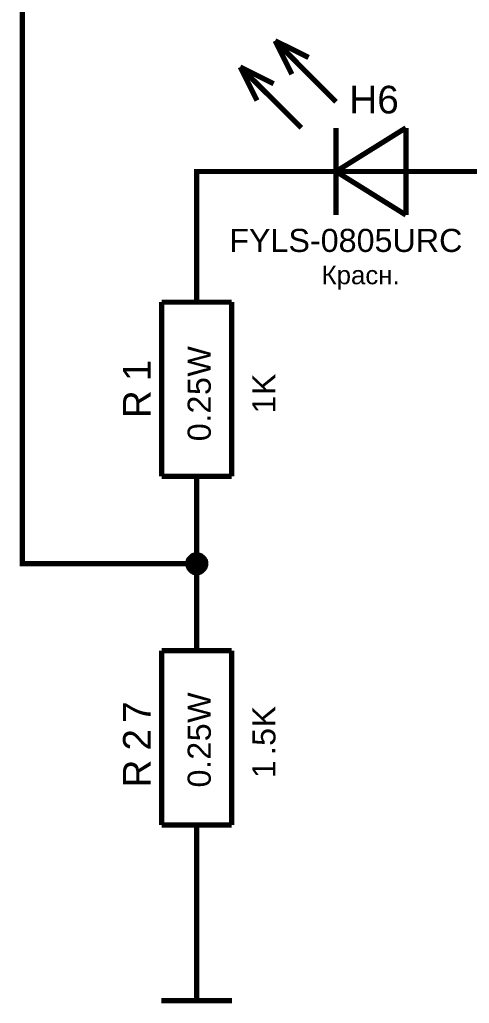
# Model space of a CAD drawing. Header units: millimetres. Extents: x -2024 to 917, y -725 to 13.
# Drawn here: x 456.9 to 482.7, y -664 to -607.6 of the extents above; entities that cross this region are included whole.
import ezdxf

# ---------------------------------------------------------------- set-up
doc = ezdxf.new("R2010")
doc.units = ezdxf.units.MM
doc.layers.add('Sheet', color=255, linetype='Continuous')
doc.styles.get("Standard").update_dxf_attribs({"font": 'arial.ttf'})

msp = doc.modelspace()

# ---------------------------------------------------------------- linework, layer by layer
at = {"layer": 'Sheet'}
for points, const_width in [([(467.078, -638.79), (457.082, -638.79), (457.082, -538.791)], 0.3), ([(475.073, -612.296), (471.58, -608.786)], 0.3), ([(472.54, -610.706), (471.58, -608.786)], 0.3), ([(471.58, -608.786), (473.5, -609.746)], 0.3), ([(473.086, -613.786), (469.578, -610.292)], 0.3), ([(470.538, -612.213), (469.578, -610.292)], 0.3), ([(469.578, -610.292), (471.498, -611.253)], 0.3), ([(475.073, -616.287), (479.078, -613.786)], 0.3), ([(475.073, -613.786), (475.073, -618.787)], 0.3), ([(479.078, -613.786), (479.078, -618.787)], 0.3), ([(472.077, -616.287), (467.078, -616.287), (467.078, -621.287)], 0.3), ([(474.576, -616.287), (472.077, -616.287)], 0.3), ([(479.575, -616.287), (474.576, -616.287)], 0.3), ([(479.078, -618.787), (475.073, -616.287)], 0.3), ([(479.575, -616.287), (482.074, -616.287)], 0.3), ([(499.568, -616.287), (482.074, -616.287)], 0.3), ([(467.078, -623.788), (467.078, -621.287)], 0.3), ([(465.076, -623.788), (469.081, -623.788)], 0.3), ([(465.076, -633.789), (465.076, -623.788)], 0.3), ([(469.081, -633.789), (469.081, -623.788)], 0.3), ([(465.076, -633.789), (469.081, -633.789)], 0.3), ([(467.078, -633.789), (467.078, -636.29)], 0.3), ([(467.078, -641.291), (467.078, -638.79), (467.078, -636.29)], 0.3), ([(466.582, -638.79), (466.582, -638.757), (466.582, -638.741), (466.582, -638.707), (466.598, -638.691), (466.598, -638.658), (466.598, -638.641), (466.615, -638.625), (466.615, -638.592), (466.632, -638.575), (466.648, -638.558), (466.648, -638.525), (466.665, -638.509), (466.681, -638.492), (466.698, -638.476), (466.714, -638.459), (466.731, -638.442), (466.747, -638.426), (466.764, -638.409), (466.781, -638.393), (466.797, -638.376), (466.814, -638.36), (466.847, -638.36), (466.863, -638.343), (466.88, -638.327), (466.913, -638.327), (466.929, -638.31), (466.946, -638.31), (466.979, -638.31), (466.996, -638.293), (467.029, -638.293), (467.045, -638.293), (467.078, -638.293)], 0.3), ([(466.582, -638.79), (466.582, -638.757), (466.582, -638.741), (466.582, -638.707), (466.598, -638.691), (466.598, -638.658), (466.598, -638.641), (466.615, -638.625), (466.615, -638.592), (466.632, -638.575), (466.648, -638.558), (466.648, -638.525), (466.665, -638.509), (466.681, -638.492), (466.698, -638.476), (466.714, -638.459), (466.731, -638.442), (466.747, -638.426), (466.764, -638.409), (466.781, -638.393), (466.797, -638.376), (466.814, -638.36), (466.847, -638.36), (466.863, -638.343), (466.88, -638.327), (466.913, -638.327), (466.929, -638.31), (466.946, -638.31), (466.979, -638.31), (466.996, -638.293), (467.029, -638.293), (467.045, -638.293), (467.078, -638.293)], 0.3), ([(466.582, -638.79), (466.582, -638.757), (466.582, -638.741), (466.582, -638.707), (466.598, -638.691), (466.598, -638.658), (466.598, -638.641), (466.615, -638.625), (466.615, -638.592), (466.632, -638.575), (466.648, -638.558), (466.648, -638.525), (466.665, -638.509), (466.681, -638.492), (466.698, -638.476), (466.714, -638.459), (466.731, -638.442), (466.747, -638.426), (466.764, -638.409), (466.781, -638.393), (466.797, -638.376), (466.814, -638.36), (466.847, -638.36), (466.863, -638.343), (466.88, -638.327), (466.913, -638.327), (466.929, -638.31), (466.946, -638.31), (466.979, -638.31), (466.996, -638.293), (467.029, -638.293), (467.045, -638.293), (467.078, -638.293)], 0.3), ([(466.582, -638.79), (466.582, -638.757), (466.582, -638.741), (466.582, -638.707), (466.598, -638.691), (466.598, -638.658), (466.598, -638.641), (466.615, -638.625), (466.615, -638.592), (466.632, -638.575), (466.648, -638.558), (466.648, -638.525), (466.665, -638.509), (466.681, -638.492), (466.698, -638.476), (466.714, -638.459), (466.731, -638.442), (466.747, -638.426), (466.764, -638.409), (466.781, -638.393), (466.797, -638.376), (466.814, -638.36), (466.847, -638.36), (466.863, -638.343), (466.88, -638.327), (466.913, -638.327), (466.929, -638.31), (466.946, -638.31), (466.979, -638.31), (466.996, -638.293), (467.029, -638.293), (467.045, -638.293), (467.078, -638.293)], 0.3), ([(466.582, -638.79), (466.582, -638.757), (466.582, -638.741), (466.582, -638.707), (466.598, -638.691), (466.598, -638.658), (466.598, -638.641), (466.615, -638.625), (466.615, -638.592), (466.632, -638.575), (466.648, -638.558), (466.648, -638.525), (466.665, -638.509), (466.681, -638.492), (466.698, -638.476), (466.714, -638.459), (466.731, -638.442), (466.747, -638.426), (466.764, -638.409), (466.781, -638.393), (466.797, -638.376), (466.814, -638.36), (466.847, -638.36), (466.863, -638.343), (466.88, -638.327), (466.913, -638.327), (466.929, -638.31), (466.946, -638.31), (466.979, -638.31), (466.996, -638.293), (467.029, -638.293), (467.045, -638.293), (467.078, -638.293)], 0.0991), ([(466.582, -638.79), (466.582, -638.757), (466.582, -638.741), (466.582, -638.707), (466.598, -638.691), (466.598, -638.658), (466.598, -638.641), (466.615, -638.625), (466.615, -638.592), (466.632, -638.575), (466.648, -638.558), (466.648, -638.525), (466.665, -638.509), (466.681, -638.492), (466.698, -638.476), (466.714, -638.459), (466.731, -638.442), (466.747, -638.426), (466.764, -638.409), (466.781, -638.393), (466.797, -638.376), (466.814, -638.36), (466.847, -638.36), (466.863, -638.343), (466.88, -638.327), (466.913, -638.327), (466.929, -638.31), (466.946, -638.31), (466.979, -638.31), (466.996, -638.293), (467.029, -638.293), (467.045, -638.293), (467.078, -638.293)], 0.0991), ([(466.582, -638.79), (466.582, -638.757), (466.582, -638.741), (466.582, -638.707), (466.598, -638.691), (466.598, -638.658), (466.598, -638.641), (466.615, -638.625), (466.615, -638.592), (466.632, -638.575), (466.648, -638.558), (466.648, -638.525), (466.665, -638.509), (466.681, -638.492), (466.698, -638.476), (466.714, -638.459), (466.731, -638.442), (466.747, -638.426), (466.764, -638.409), (466.781, -638.393), (466.797, -638.376), (466.814, -638.36), (466.847, -638.36), (466.863, -638.343), (466.88, -638.327), (466.913, -638.327), (466.929, -638.31), (466.946, -638.31), (466.979, -638.31), (466.996, -638.293), (467.029, -638.293), (467.045, -638.293), (467.078, -638.293)], 0.0991), ([(466.582, -638.79), (466.582, -638.757), (466.582, -638.741), (466.582, -638.707), (466.598, -638.691), (466.598, -638.658), (466.598, -638.641), (466.615, -638.625), (466.615, -638.592), (466.632, -638.575), (466.648, -638.558), (466.648, -638.525), (466.665, -638.509), (466.681, -638.492), (466.698, -638.476), (466.714, -638.459), (466.731, -638.442), (466.747, -638.426), (466.764, -638.409), (466.781, -638.393), (466.797, -638.376), (466.814, -638.36), (466.847, -638.36), (466.863, -638.343), (466.88, -638.327), (466.913, -638.327), (466.929, -638.31), (466.946, -638.31), (466.979, -638.31), (466.996, -638.293), (467.029, -638.293), (467.045, -638.293), (467.078, -638.293)], 0.0991), ([(467.078, -638.293), (467.078, -638.293)], 0.3), ([(467.078, -638.293), (467.112, -638.293), (467.128, -638.293), (467.161, -638.293), (467.178, -638.31), (467.211, -638.31), (467.227, -638.31), (467.261, -638.327), (467.277, -638.327), (467.294, -638.343), (467.327, -638.36), (467.343, -638.36), (467.36, -638.376), (467.376, -638.393), (467.409, -638.409), (467.426, -638.426), (467.443, -638.442), (467.459, -638.459), (467.476, -638.476), (467.492, -638.492), (467.509, -638.509), (467.509, -638.525), (467.525, -638.558), (467.542, -638.575), (467.558, -638.592), (467.558, -638.625), (467.575, -638.641), (467.575, -638.658), (467.575, -638.691), (467.592, -638.707), (467.592, -638.741), (467.592, -638.757), (467.592, -638.79)], 0.3), ([(467.078, -638.293), (467.078, -638.293)], 0.3), ([(467.078, -638.293), (467.112, -638.293), (467.128, -638.293), (467.161, -638.293), (467.178, -638.31), (467.211, -638.31), (467.227, -638.31), (467.261, -638.327), (467.277, -638.327), (467.294, -638.343), (467.327, -638.36), (467.343, -638.36), (467.36, -638.376), (467.376, -638.393), (467.409, -638.409), (467.426, -638.426), (467.443, -638.442), (467.459, -638.459), (467.476, -638.476), (467.492, -638.492), (467.509, -638.509), (467.509, -638.525), (467.525, -638.558), (467.542, -638.575), (467.558, -638.592), (467.558, -638.625), (467.575, -638.641), (467.575, -638.658), (467.575, -638.691), (467.592, -638.707), (467.592, -638.741), (467.592, -638.757), (467.592, -638.79)], 0.3), ([(467.078, -638.293), (467.078, -638.293)], 0.3), ([(467.078, -638.293), (467.112, -638.293), (467.128, -638.293), (467.161, -638.293), (467.178, -638.31), (467.211, -638.31), (467.227, -638.31), (467.261, -638.327), (467.277, -638.327), (467.294, -638.343), (467.327, -638.36), (467.343, -638.36), (467.36, -638.376), (467.376, -638.393), (467.409, -638.409), (467.426, -638.426), (467.443, -638.442), (467.459, -638.459), (467.476, -638.476), (467.492, -638.492), (467.509, -638.509), (467.509, -638.525), (467.525, -638.558), (467.542, -638.575), (467.558, -638.592), (467.558, -638.625), (467.575, -638.641), (467.575, -638.658), (467.575, -638.691), (467.592, -638.707), (467.592, -638.741), (467.592, -638.757), (467.592, -638.79)], 0.3), ([(467.078, -638.293), (467.078, -638.293)], 0.3), ([(467.078, -638.293), (467.112, -638.293), (467.128, -638.293), (467.161, -638.293), (467.178, -638.31), (467.211, -638.31), (467.227, -638.31), (467.261, -638.327), (467.277, -638.327), (467.294, -638.343), (467.327, -638.36), (467.343, -638.36), (467.36, -638.376), (467.376, -638.393), (467.409, -638.409), (467.426, -638.426), (467.443, -638.442), (467.459, -638.459), (467.476, -638.476), (467.492, -638.492), (467.509, -638.509), (467.509, -638.525), (467.525, -638.558), (467.542, -638.575), (467.558, -638.592), (467.558, -638.625), (467.575, -638.641), (467.575, -638.658), (467.575, -638.691), (467.592, -638.707), (467.592, -638.741), (467.592, -638.757), (467.592, -638.79)], 0.3), ([(467.078, -638.293), (467.078, -638.293)], 0.0991), ([(467.078, -638.293), (467.112, -638.293), (467.128, -638.293), (467.161, -638.293), (467.178, -638.31), (467.211, -638.31), (467.227, -638.31), (467.261, -638.327), (467.277, -638.327), (467.294, -638.343), (467.327, -638.36), (467.343, -638.36), (467.36, -638.376), (467.376, -638.393), (467.409, -638.409), (467.426, -638.426), (467.443, -638.442), (467.459, -638.459), (467.476, -638.476), (467.492, -638.492), (467.509, -638.509), (467.509, -638.525), (467.525, -638.558), (467.542, -638.575), (467.558, -638.592), (467.558, -638.625), (467.575, -638.641), (467.575, -638.658), (467.575, -638.691), (467.592, -638.707), (467.592, -638.741), (467.592, -638.757), (467.592, -638.79)], 0.0991), ([(467.078, -638.293), (467.078, -638.293)], 0.0991), ([(467.078, -638.293), (467.112, -638.293), (467.128, -638.293), (467.161, -638.293), (467.178, -638.31), (467.211, -638.31), (467.227, -638.31), (467.261, -638.327), (467.277, -638.327), (467.294, -638.343), (467.327, -638.36), (467.343, -638.36), (467.36, -638.376), (467.376, -638.393), (467.409, -638.409), (467.426, -638.426), (467.443, -638.442), (467.459, -638.459), (467.476, -638.476), (467.492, -638.492), (467.509, -638.509), (467.509, -638.525), (467.525, -638.558), (467.542, -638.575), (467.558, -638.592), (467.558, -638.625), (467.575, -638.641), (467.575, -638.658), (467.575, -638.691), (467.592, -638.707), (467.592, -638.741), (467.592, -638.757), (467.592, -638.79)], 0.0991), ([(467.078, -638.293), (467.078, -638.293)], 0.0991), ([(467.078, -638.293), (467.112, -638.293), (467.128, -638.293), (467.161, -638.293), (467.178, -638.31), (467.211, -638.31), (467.227, -638.31), (467.261, -638.327), (467.277, -638.327), (467.294, -638.343), (467.327, -638.36), (467.343, -638.36), (467.36, -638.376), (467.376, -638.393), (467.409, -638.409), (467.426, -638.426), (467.443, -638.442), (467.459, -638.459), (467.476, -638.476), (467.492, -638.492), (467.509, -638.509), (467.509, -638.525), (467.525, -638.558), (467.542, -638.575), (467.558, -638.592), (467.558, -638.625), (467.575, -638.641), (467.575, -638.658), (467.575, -638.691), (467.592, -638.707), (467.592, -638.741), (467.592, -638.757), (467.592, -638.79)], 0.0991), ([(467.078, -638.293), (467.078, -638.293)], 0.0991), ([(467.078, -638.293), (467.112, -638.293), (467.128, -638.293), (467.161, -638.293), (467.178, -638.31), (467.211, -638.31), (467.227, -638.31), (467.261, -638.327), (467.277, -638.327), (467.294, -638.343), (467.327, -638.36), (467.343, -638.36), (467.36, -638.376), (467.376, -638.393), (467.409, -638.409), (467.426, -638.426), (467.443, -638.442), (467.459, -638.459), (467.476, -638.476), (467.492, -638.492), (467.509, -638.509), (467.509, -638.525), (467.525, -638.558), (467.542, -638.575), (467.558, -638.592), (467.558, -638.625), (467.575, -638.641), (467.575, -638.658), (467.575, -638.691), (467.592, -638.707), (467.592, -638.741), (467.592, -638.757), (467.592, -638.79)], 0.0991), ([(467.078, -639.304), (467.045, -639.304), (467.029, -639.304), (466.996, -639.304), (466.979, -639.287), (466.946, -639.287), (466.929, -639.287), (466.913, -639.27), (466.88, -639.27), (466.863, -639.254), (466.847, -639.237), (466.814, -639.221), (466.797, -639.221), (466.781, -639.204), (466.764, -639.188), (466.747, -639.171), (466.731, -639.155), (466.714, -639.138), (466.698, -639.121), (466.681, -639.088), (466.665, -639.072), (466.648, -639.055), (466.648, -639.039), (466.632, -639.005), (466.615, -638.989), (466.615, -638.972), (466.598, -638.939), (466.598, -638.923), (466.598, -638.89), (466.582, -638.873), (466.582, -638.84), (466.582, -638.823), (466.582, -638.79)], 0.3), ([(466.582, -638.79), (466.582, -638.79)], 0.3), ([(467.078, -639.304), (467.045, -639.304), (467.029, -639.304), (466.996, -639.304), (466.979, -639.287), (466.946, -639.287), (466.929, -639.287), (466.913, -639.27), (466.88, -639.27), (466.863, -639.254), (466.847, -639.237), (466.814, -639.221), (466.797, -639.221), (466.781, -639.204), (466.764, -639.188), (466.747, -639.171), (466.731, -639.155), (466.714, -639.138), (466.698, -639.121), (466.681, -639.088), (466.665, -639.072), (466.648, -639.055), (466.648, -639.039), (466.632, -639.005), (466.615, -638.989), (466.615, -638.972), (466.598, -638.939), (466.598, -638.923), (466.598, -638.89), (466.582, -638.873), (466.582, -638.84), (466.582, -638.823), (466.582, -638.79)], 0.3), ([(466.582, -638.79), (466.582, -638.79)], 0.3), ([(467.078, -639.304), (467.045, -639.304), (467.029, -639.304), (466.996, -639.304), (466.979, -639.287), (466.946, -639.287), (466.929, -639.287), (466.913, -639.27), (466.88, -639.27), (466.863, -639.254), (466.847, -639.237), (466.814, -639.221), (466.797, -639.221), (466.781, -639.204), (466.764, -639.188), (466.747, -639.171), (466.731, -639.155), (466.714, -639.138), (466.698, -639.121), (466.681, -639.088), (466.665, -639.072), (466.648, -639.055), (466.648, -639.039), (466.632, -639.005), (466.615, -638.989), (466.615, -638.972), (466.598, -638.939), (466.598, -638.923), (466.598, -638.89), (466.582, -638.873), (466.582, -638.84), (466.582, -638.823), (466.582, -638.79)], 0.3), ([(466.582, -638.79), (466.582, -638.79)], 0.3), ([(467.078, -639.304), (467.045, -639.304), (467.029, -639.304), (466.996, -639.304), (466.979, -639.287), (466.946, -639.287), (466.929, -639.287), (466.913, -639.27), (466.88, -639.27), (466.863, -639.254), (466.847, -639.237), (466.814, -639.221), (466.797, -639.221), (466.781, -639.204), (466.764, -639.188), (466.747, -639.171), (466.731, -639.155), (466.714, -639.138), (466.698, -639.121), (466.681, -639.088), (466.665, -639.072), (466.648, -639.055), (466.648, -639.039), (466.632, -639.005), (466.615, -638.989), (466.615, -638.972), (466.598, -638.939), (466.598, -638.923), (466.598, -638.89), (466.582, -638.873), (466.582, -638.84), (466.582, -638.823), (466.582, -638.79)], 0.3), ([(466.582, -638.79), (466.582, -638.79)], 0.3), ([(467.078, -639.304), (467.045, -639.304), (467.029, -639.304), (466.996, -639.304), (466.979, -639.287), (466.946, -639.287), (466.929, -639.287), (466.913, -639.27), (466.88, -639.27), (466.863, -639.254), (466.847, -639.237), (466.814, -639.221), (466.797, -639.221), (466.781, -639.204), (466.764, -639.188), (466.747, -639.171), (466.731, -639.155), (466.714, -639.138), (466.698, -639.121), (466.681, -639.088), (466.665, -639.072), (466.648, -639.055), (466.648, -639.039), (466.632, -639.005), (466.615, -638.989), (466.615, -638.972), (466.598, -638.939), (466.598, -638.923), (466.598, -638.89), (466.582, -638.873), (466.582, -638.84), (466.582, -638.823), (466.582, -638.79)], 0.0991), ([(466.582, -638.79), (466.582, -638.79)], 0.0991), ([(467.078, -639.304), (467.045, -639.304), (467.029, -639.304), (466.996, -639.304), (466.979, -639.287), (466.946, -639.287), (466.929, -639.287), (466.913, -639.27), (466.88, -639.27), (466.863, -639.254), (466.847, -639.237), (466.814, -639.221), (466.797, -639.221), (466.781, -639.204), (466.764, -639.188), (466.747, -639.171), (466.731, -639.155), (466.714, -639.138), (466.698, -639.121), (466.681, -639.088), (466.665, -639.072), (466.648, -639.055), (466.648, -639.039), (466.632, -639.005), (466.615, -638.989), (466.615, -638.972), (466.598, -638.939), (466.598, -638.923), (466.598, -638.89), (466.582, -638.873), (466.582, -638.84), (466.582, -638.823), (466.582, -638.79)], 0.0991), ([(466.582, -638.79), (466.582, -638.79)], 0.0991), ([(467.078, -639.304), (467.045, -639.304), (467.029, -639.304), (466.996, -639.304), (466.979, -639.287), (466.946, -639.287), (466.929, -639.287), (466.913, -639.27), (466.88, -639.27), (466.863, -639.254), (466.847, -639.237), (466.814, -639.221), (466.797, -639.221), (466.781, -639.204), (466.764, -639.188), (466.747, -639.171), (466.731, -639.155), (466.714, -639.138), (466.698, -639.121), (466.681, -639.088), (466.665, -639.072), (466.648, -639.055), (466.648, -639.039), (466.632, -639.005), (466.615, -638.989), (466.615, -638.972), (466.598, -638.939), (466.598, -638.923), (466.598, -638.89), (466.582, -638.873), (466.582, -638.84), (466.582, -638.823), (466.582, -638.79)], 0.0991), ([(466.582, -638.79), (466.582, -638.79)], 0.0991), ([(467.078, -639.304), (467.045, -639.304), (467.029, -639.304), (466.996, -639.304), (466.979, -639.287), (466.946, -639.287), (466.929, -639.287), (466.913, -639.27), (466.88, -639.27), (466.863, -639.254), (466.847, -639.237), (466.814, -639.221), (466.797, -639.221), (466.781, -639.204), (466.764, -639.188), (466.747, -639.171), (466.731, -639.155), (466.714, -639.138), (466.698, -639.121), (466.681, -639.088), (466.665, -639.072), (466.648, -639.055), (466.648, -639.039), (466.632, -639.005), (466.615, -638.989), (466.615, -638.972), (466.598, -638.939), (466.598, -638.923), (466.598, -638.89), (466.582, -638.873), (466.582, -638.84), (466.582, -638.823), (466.582, -638.79)], 0.0991), ([(466.582, -638.79), (466.582, -638.79)], 0.0991), ([(467.592, -638.79), (467.592, -638.823), (467.592, -638.84), (467.592, -638.873), (467.575, -638.89), (467.575, -638.923), (467.575, -638.939), (467.558, -638.972), (467.558, -638.989), (467.542, -639.005), (467.525, -639.039), (467.509, -639.055), (467.509, -639.072), (467.492, -639.088), (467.476, -639.121), (467.459, -639.138), (467.443, -639.155), (467.426, -639.171), (467.409, -639.188), (467.376, -639.204), (467.36, -639.221), (467.343, -639.221), (467.327, -639.237), (467.294, -639.254), (467.277, -639.27), (467.261, -639.27), (467.227, -639.287), (467.211, -639.287), (467.178, -639.287), (467.161, -639.304), (467.128, -639.304), (467.112, -639.304), (467.078, -639.304)], 0.3), ([(467.592, -638.79), (467.592, -638.823), (467.592, -638.84), (467.592, -638.873), (467.575, -638.89), (467.575, -638.923), (467.575, -638.939), (467.558, -638.972), (467.558, -638.989), (467.542, -639.005), (467.525, -639.039), (467.509, -639.055), (467.509, -639.072), (467.492, -639.088), (467.476, -639.121), (467.459, -639.138), (467.443, -639.155), (467.426, -639.171), (467.409, -639.188), (467.376, -639.204), (467.36, -639.221), (467.343, -639.221), (467.327, -639.237), (467.294, -639.254), (467.277, -639.27), (467.261, -639.27), (467.227, -639.287), (467.211, -639.287), (467.178, -639.287), (467.161, -639.304), (467.128, -639.304), (467.112, -639.304), (467.078, -639.304)], 0.3), ([(467.592, -638.79), (467.592, -638.823), (467.592, -638.84), (467.592, -638.873), (467.575, -638.89), (467.575, -638.923), (467.575, -638.939), (467.558, -638.972), (467.558, -638.989), (467.542, -639.005), (467.525, -639.039), (467.509, -639.055), (467.509, -639.072), (467.492, -639.088), (467.476, -639.121), (467.459, -639.138), (467.443, -639.155), (467.426, -639.171), (467.409, -639.188), (467.376, -639.204), (467.36, -639.221), (467.343, -639.221), (467.327, -639.237), (467.294, -639.254), (467.277, -639.27), (467.261, -639.27), (467.227, -639.287), (467.211, -639.287), (467.178, -639.287), (467.161, -639.304), (467.128, -639.304), (467.112, -639.304), (467.078, -639.304)], 0.3), ([(467.592, -638.79), (467.592, -638.823), (467.592, -638.84), (467.592, -638.873), (467.575, -638.89), (467.575, -638.923), (467.575, -638.939), (467.558, -638.972), (467.558, -638.989), (467.542, -639.005), (467.525, -639.039), (467.509, -639.055), (467.509, -639.072), (467.492, -639.088), (467.476, -639.121), (467.459, -639.138), (467.443, -639.155), (467.426, -639.171), (467.409, -639.188), (467.376, -639.204), (467.36, -639.221), (467.343, -639.221), (467.327, -639.237), (467.294, -639.254), (467.277, -639.27), (467.261, -639.27), (467.227, -639.287), (467.211, -639.287), (467.178, -639.287), (467.161, -639.304), (467.128, -639.304), (467.112, -639.304), (467.078, -639.304)], 0.3), ([(467.592, -638.79), (467.592, -638.823), (467.592, -638.84), (467.592, -638.873), (467.575, -638.89), (467.575, -638.923), (467.575, -638.939), (467.558, -638.972), (467.558, -638.989), (467.542, -639.005), (467.525, -639.039), (467.509, -639.055), (467.509, -639.072), (467.492, -639.088), (467.476, -639.121), (467.459, -639.138), (467.443, -639.155), (467.426, -639.171), (467.409, -639.188), (467.376, -639.204), (467.36, -639.221), (467.343, -639.221), (467.327, -639.237), (467.294, -639.254), (467.277, -639.27), (467.261, -639.27), (467.227, -639.287), (467.211, -639.287), (467.178, -639.287), (467.161, -639.304), (467.128, -639.304), (467.112, -639.304), (467.078, -639.304)], 0.0991), ([(467.592, -638.79), (467.592, -638.823), (467.592, -638.84), (467.592, -638.873), (467.575, -638.89), (467.575, -638.923), (467.575, -638.939), (467.558, -638.972), (467.558, -638.989), (467.542, -639.005), (467.525, -639.039), (467.509, -639.055), (467.509, -639.072), (467.492, -639.088), (467.476, -639.121), (467.459, -639.138), (467.443, -639.155), (467.426, -639.171), (467.409, -639.188), (467.376, -639.204), (467.36, -639.221), (467.343, -639.221), (467.327, -639.237), (467.294, -639.254), (467.277, -639.27), (467.261, -639.27), (467.227, -639.287), (467.211, -639.287), (467.178, -639.287), (467.161, -639.304), (467.128, -639.304), (467.112, -639.304), (467.078, -639.304)], 0.0991), ([(467.592, -638.79), (467.592, -638.823), (467.592, -638.84), (467.592, -638.873), (467.575, -638.89), (467.575, -638.923), (467.575, -638.939), (467.558, -638.972), (467.558, -638.989), (467.542, -639.005), (467.525, -639.039), (467.509, -639.055), (467.509, -639.072), (467.492, -639.088), (467.476, -639.121), (467.459, -639.138), (467.443, -639.155), (467.426, -639.171), (467.409, -639.188), (467.376, -639.204), (467.36, -639.221), (467.343, -639.221), (467.327, -639.237), (467.294, -639.254), (467.277, -639.27), (467.261, -639.27), (467.227, -639.287), (467.211, -639.287), (467.178, -639.287), (467.161, -639.304), (467.128, -639.304), (467.112, -639.304), (467.078, -639.304)], 0.0991), ([(467.592, -638.79), (467.592, -638.823), (467.592, -638.84), (467.592, -638.873), (467.575, -638.89), (467.575, -638.923), (467.575, -638.939), (467.558, -638.972), (467.558, -638.989), (467.542, -639.005), (467.525, -639.039), (467.509, -639.055), (467.509, -639.072), (467.492, -639.088), (467.476, -639.121), (467.459, -639.138), (467.443, -639.155), (467.426, -639.171), (467.409, -639.188), (467.376, -639.204), (467.36, -639.221), (467.343, -639.221), (467.327, -639.237), (467.294, -639.254), (467.277, -639.27), (467.261, -639.27), (467.227, -639.287), (467.211, -639.287), (467.178, -639.287), (467.161, -639.304), (467.128, -639.304), (467.112, -639.304), (467.078, -639.304)], 0.0991), ([(467.592, -638.79), (467.592, -638.79), (467.592, -638.79), (467.592, -638.79), (467.592, -638.79), (467.592, -638.79), (467.592, -638.79), (467.592, -638.79), (467.592, -638.79), (467.592, -638.79), (467.592, -638.79), (467.592, -638.79), (467.592, -638.79), (467.592, -638.79), (467.592, -638.79), (467.592, -638.79), (467.592, -638.79), (467.592, -638.79), (467.592, -638.79), (467.592, -638.79), (467.592, -638.79), (467.592, -638.79), (467.592, -638.79), (467.592, -638.79), (467.592, -638.79), (467.592, -638.79), (467.592, -638.79), (467.592, -638.79), (467.592, -638.79), (467.592, -638.79), (467.592, -638.79), (467.592, -638.79), (467.592, -638.79)], 0.3), ([(467.592, -638.79), (467.592, -638.79)], 0.3), ([(467.592, -638.79), (467.592, -638.79), (467.592, -638.79), (467.592, -638.79), (467.592, -638.79), (467.592, -638.79), (467.592, -638.79), (467.592, -638.79), (467.592, -638.79), (467.592, -638.79), (467.592, -638.79), (467.592, -638.79), (467.592, -638.79), (467.592, -638.79), (467.592, -638.79), (467.592, -638.79), (467.592, -638.79), (467.592, -638.79), (467.592, -638.79), (467.592, -638.79), (467.592, -638.79), (467.592, -638.79), (467.592, -638.79), (467.592, -638.79), (467.592, -638.79), (467.592, -638.79), (467.592, -638.79), (467.592, -638.79), (467.592, -638.79), (467.592, -638.79), (467.592, -638.79), (467.592, -638.79), (467.592, -638.79)], 0.3), ([(467.592, -638.79), (467.592, -638.79)], 0.3), ([(467.592, -638.79), (467.592, -638.79), (467.592, -638.79), (467.592, -638.79), (467.592, -638.79), (467.592, -638.79), (467.592, -638.79), (467.592, -638.79), (467.592, -638.79), (467.592, -638.79), (467.592, -638.79), (467.592, -638.79), (467.592, -638.79), (467.592, -638.79), (467.592, -638.79), (467.592, -638.79), (467.592, -638.79), (467.592, -638.79), (467.592, -638.79), (467.592, -638.79), (467.592, -638.79), (467.592, -638.79), (467.592, -638.79), (467.592, -638.79), (467.592, -638.79), (467.592, -638.79), (467.592, -638.79), (467.592, -638.79), (467.592, -638.79), (467.592, -638.79), (467.592, -638.79), (467.592, -638.79), (467.592, -638.79)], 0.3), ([(467.592, -638.79), (467.592, -638.79)], 0.3), ([(467.592, -638.79), (467.592, -638.79), (467.592, -638.79), (467.592, -638.79), (467.592, -638.79), (467.592, -638.79), (467.592, -638.79), (467.592, -638.79), (467.592, -638.79), (467.592, -638.79), (467.592, -638.79), (467.592, -638.79), (467.592, -638.79), (467.592, -638.79), (467.592, -638.79), (467.592, -638.79), (467.592, -638.79), (467.592, -638.79), (467.592, -638.79), (467.592, -638.79), (467.592, -638.79), (467.592, -638.79), (467.592, -638.79), (467.592, -638.79), (467.592, -638.79), (467.592, -638.79), (467.592, -638.79), (467.592, -638.79), (467.592, -638.79), (467.592, -638.79), (467.592, -638.79), (467.592, -638.79), (467.592, -638.79)], 0.3), ([(467.592, -638.79), (467.592, -638.79)], 0.3), ([(467.592, -638.79), (467.592, -638.79), (467.592, -638.79), (467.592, -638.79), (467.592, -638.79), (467.592, -638.79), (467.592, -638.79), (467.592, -638.79), (467.592, -638.79), (467.592, -638.79), (467.592, -638.79), (467.592, -638.79), (467.592, -638.79), (467.592, -638.79), (467.592, -638.79), (467.592, -638.79), (467.592, -638.79), (467.592, -638.79), (467.592, -638.79), (467.592, -638.79), (467.592, -638.79), (467.592, -638.79), (467.592, -638.79), (467.592, -638.79), (467.592, -638.79), (467.592, -638.79), (467.592, -638.79), (467.592, -638.79), (467.592, -638.79), (467.592, -638.79), (467.592, -638.79), (467.592, -638.79), (467.592, -638.79)], 0.0991), ([(467.592, -638.79), (467.592, -638.79)], 0.0991), ([(467.592, -638.79), (467.592, -638.79), (467.592, -638.79), (467.592, -638.79), (467.592, -638.79), (467.592, -638.79), (467.592, -638.79), (467.592, -638.79), (467.592, -638.79), (467.592, -638.79), (467.592, -638.79), (467.592, -638.79), (467.592, -638.79), (467.592, -638.79), (467.592, -638.79), (467.592, -638.79), (467.592, -638.79), (467.592, -638.79), (467.592, -638.79), (467.592, -638.79), (467.592, -638.79), (467.592, -638.79), (467.592, -638.79), (467.592, -638.79), (467.592, -638.79), (467.592, -638.79), (467.592, -638.79), (467.592, -638.79), (467.592, -638.79), (467.592, -638.79), (467.592, -638.79), (467.592, -638.79), (467.592, -638.79)], 0.0991), ([(467.592, -638.79), (467.592, -638.79)], 0.0991), ([(467.592, -638.79), (467.592, -638.79), (467.592, -638.79), (467.592, -638.79), (467.592, -638.79), (467.592, -638.79), (467.592, -638.79), (467.592, -638.79), (467.592, -638.79), (467.592, -638.79), (467.592, -638.79), (467.592, -638.79), (467.592, -638.79), (467.592, -638.79), (467.592, -638.79), (467.592, -638.79), (467.592, -638.79), (467.592, -638.79), (467.592, -638.79), (467.592, -638.79), (467.592, -638.79), (467.592, -638.79), (467.592, -638.79), (467.592, -638.79), (467.592, -638.79), (467.592, -638.79), (467.592, -638.79), (467.592, -638.79), (467.592, -638.79), (467.592, -638.79), (467.592, -638.79), (467.592, -638.79), (467.592, -638.79)], 0.0991), ([(467.592, -638.79), (467.592, -638.79)], 0.0991), ([(467.592, -638.79), (467.592, -638.79), (467.592, -638.79), (467.592, -638.79), (467.592, -638.79), (467.592, -638.79), (467.592, -638.79), (467.592, -638.79), (467.592, -638.79), (467.592, -638.79), (467.592, -638.79), (467.592, -638.79), (467.592, -638.79), (467.592, -638.79), (467.592, -638.79), (467.592, -638.79), (467.592, -638.79), (467.592, -638.79), (467.592, -638.79), (467.592, -638.79), (467.592, -638.79), (467.592, -638.79), (467.592, -638.79), (467.592, -638.79), (467.592, -638.79), (467.592, -638.79), (467.592, -638.79), (467.592, -638.79), (467.592, -638.79), (467.592, -638.79), (467.592, -638.79), (467.592, -638.79), (467.592, -638.79)], 0.0991), ([(467.592, -638.79), (467.592, -638.79)], 0.0991), ([(467.078, -643.791), (467.078, -641.291)], 0.3), ([(465.076, -643.791), (469.081, -643.791)], 0.3), ([(465.076, -653.793), (465.076, -643.791)], 0.3), ([(469.081, -653.793), (469.081, -643.791)], 0.3), ([(465.076, -653.793), (469.081, -653.793)], 0.3), ([(467.078, -653.793), (467.078, -656.293)], 0.3), ([(467.078, -658.793), (467.078, -656.293)], 0.3), ([(467.078, -658.793), (467.078, -663.877)], 0.3), ([(465.059, -663.877), (469.114, -663.877)], 0.3)]:
    msp.add_lwpolyline(points, dxfattribs=dict(at, const_width=const_width))
at = {"layer": 'Sheet', "const_width": 0.508}
msp.add_lwpolyline([(466.832, -638.786, 1), (467.34, -638.786, 1)], format="xyb", close=True, dxfattribs=at)

# ---------------------------------------------------------------- texts
at = {"layer": 'Sheet'}
for s, height, p in [('H6', 1.5897, (475.834, -612.958)), ('FYLS-0805URC', 1.32471, (468.949, -620.907)), ('Красн.', 1.0598, (474.245, -622.761))]:
    msp.add_text(s, height=height, dxfattribs=at).set_placement(p)
for s, height, p in [('W', 1.325, (467.889, -628.06)), ('1', 1.59, (464.447, -628.325)), ('5', 1.325, (467.889, -629.12)), ('K', 1.325, (471.597, -629.12)), ('R', 1.59, (464.447, -630.445)), ('2', 1.325, (467.889, -630.18)), ('1', 1.325, (471.597, -630.18)), ('.', 1.325, (467.889, -630.709)), ('0', 1.325, (467.889, -631.769)), ('W', 1.325, (467.889, -647.931)), ('7', 1.59, (464.447, -647.931)), ('K', 1.325, (471.597, -648.196)), ('5', 1.325, (467.889, -648.99)), ('2', 1.59, (464.447, -649.52)), ('5', 1.325, (471.597, -649.255)), ('2', 1.325, (467.889, -650.05)), ('.', 1.325, (471.597, -649.785)), ('R', 1.59, (464.447, -651.64)), ('.', 1.325, (467.889, -650.58)), ('1', 1.325, (471.597, -651.11)), ('0', 1.325, (467.889, -651.64))]:
    msp.add_text(s, height=height, rotation=90, dxfattribs=at).set_placement(p)

doc.saveas('drawing.dxf')
